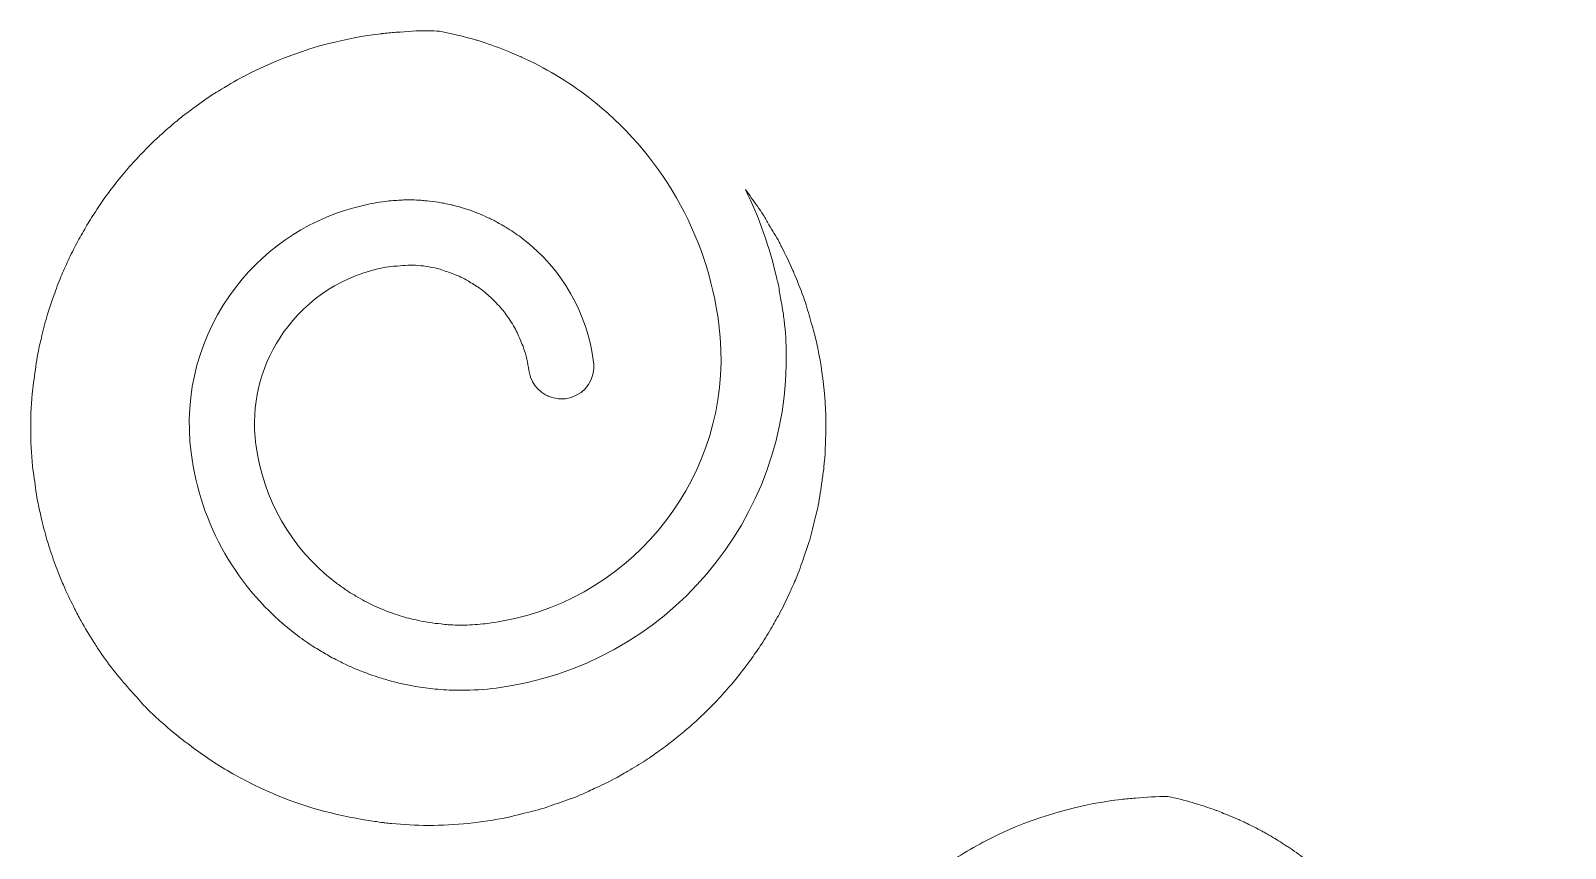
# Model space of a CAD drawing. Header units: millimetres. Extents: x -416 to 1516, y -417 to 43.
# Drawn here: x 987.29 to 1010.82, y -35.12 to -22.57 of the extents above; entities that cross this region are included whole.
import ezdxf

# ---------------------------------------------------------------- set-up
doc = ezdxf.new("R2010")
doc.units = ezdxf.units.MM
doc.header["$MEASUREMENT"] = 0
doc.layers.add('Layer 2', color=7, linetype='Continuous')

msp = doc.modelspace()

# ---------------------------------------------------------------- linework, layer by layer
at = {"layer": 'Layer 2', "lineweight": 0}
for points, knots in [([(987.29, -28.666), (987.29, -28.463), (987.301, -28.263), (987.321, -28.065), (987.327, -27.998), (987.34, -27.933), (987.349, -27.867), (987.366, -27.738), (987.383, -27.608), (987.408, -27.481), (987.423, -27.402), (987.445, -27.326), (987.463, -27.248), (987.49, -27.137), (987.516, -27.026), (987.549, -26.918), (987.573, -26.834), (987.603, -26.754), (987.632, -26.672), (987.666, -26.573), (987.701, -26.474), (987.74, -26.377), (987.774, -26.293), (987.813, -26.21), (987.851, -26.128), (987.892, -26.039), (987.933, -25.95), (987.979, -25.863), (988.023, -25.778), (988.07, -25.696), (988.118, -25.613), (988.164, -25.534), (988.211, -25.455), (988.261, -25.378), (988.315, -25.294), (988.371, -25.212), (988.429, -25.131), (988.479, -25.061), (988.53, -24.992), (988.583, -24.925), (988.648, -24.842), (988.714, -24.761), (988.783, -24.681), (988.834, -24.622), (988.888, -24.564), (988.942, -24.507), (989.018, -24.426), (989.095, -24.345), (989.175, -24.268), (989.226, -24.22), (989.279, -24.174), (989.331, -24.127), (989.42, -24.047), (989.51, -23.968), (989.603, -23.894), (989.649, -23.858), (989.697, -23.824), (989.744, -23.789), (989.849, -23.71), (989.954, -23.633), (990.064, -23.561), (990.098, -23.539), (990.133, -23.519), (990.168, -23.498), (990.294, -23.419), (990.422, -23.341), (990.554, -23.272), (990.555, -23.271), (990.556, -23.271), (990.557, -23.27), (991.202, -22.931), (991.915, -22.704), (992.67, -22.615), (992.671, -22.615), (992.671, -22.615), (992.672, -22.614), (992.745, -22.606), (992.819, -22.6), (992.892, -22.594), (993.056, -22.581), (993.22, -22.569), (993.387, -22.569), (993.445, -22.569), (993.501, -22.576), (993.558, -22.577), (993.745, -22.611), (993.929, -22.657), (994.111, -22.71), (994.119, -22.712), (994.127, -22.715), (994.135, -22.717), (994.176, -22.73), (994.217, -22.744), (994.258, -22.757), (994.395, -22.802), (994.531, -22.852), (994.665, -22.908), (994.712, -22.928), (994.759, -22.947), (994.806, -22.968), (994.809, -22.969), (994.813, -22.972), (994.817, -22.973), (994.995, -23.055), (995.169, -23.145), (995.339, -23.247), (995.513, -23.351), (995.682, -23.465), (995.845, -23.591), (996.954, -24.448), (997.664, -25.685), (997.843, -27.076), (998.113, -29.177), (996.733, -31.118), (994.712, -31.59), (994.578, -31.621), (994.44, -31.646), (994.3, -31.664), (994.195, -31.678), (994.09, -31.686), (993.985, -31.689), (993.983, -31.689), (993.98, -31.689), (993.978, -31.689), (993.882, -31.692), (993.787, -31.69), (993.692, -31.684), (993.656, -31.682), (993.621, -31.677), (993.585, -31.673), (993.524, -31.667), (993.463, -31.661), (993.403, -31.652), (993.362, -31.645), (993.321, -31.637), (993.28, -31.629), (993.226, -31.618), (993.172, -31.607), (993.118, -31.593), (993.075, -31.583), (993.033, -31.571), (992.991, -31.558), (992.941, -31.543), (992.89, -31.527), (992.84, -31.509), (992.798, -31.494), (992.756, -31.479), (992.714, -31.462), (992.665, -31.442), (992.617, -31.421), (992.569, -31.399), (992.528, -31.38), (992.487, -31.361), (992.446, -31.34), (992.399, -31.316), (992.353, -31.289), (992.307, -31.262), (992.268, -31.239), (992.228, -31.218), (992.19, -31.194), (992.138, -31.161), (992.088, -31.124), (992.038, -31.088), (992.036, -31.086), (992.033, -31.084), (992.031, -31.082), (992.005, -31.064), (991.978, -31.047), (991.953, -31.027), (991.281, -30.508), (990.851, -29.759), (990.743, -28.916), (990.732, -28.835), (990.726, -28.755), (990.723, -28.674), (990.706, -28.111), (990.883, -27.563), (991.232, -27.111), (991.631, -26.595), (992.207, -26.264), (992.854, -26.181), (992.875, -26.179), (992.895, -26.182), (992.916, -26.18), (993.021, -26.169), (993.127, -26.163), (993.229, -26.171), (993.345, -26.18), (993.458, -26.201), (993.568, -26.23), (993.603, -26.24), (993.637, -26.254), (993.672, -26.266), (993.744, -26.29), (993.816, -26.316), (993.885, -26.349), (993.923, -26.367), (993.959, -26.389), (993.996, -26.41), (994.057, -26.445), (994.117, -26.481), (994.174, -26.522), (994.21, -26.548), (994.244, -26.576), (994.278, -26.605), (994.331, -26.649), (994.38, -26.695), (994.427, -26.745), (994.458, -26.777), (994.489, -26.81), (994.517, -26.844), (994.562, -26.898), (994.602, -26.955), (994.64, -27.014), (994.664, -27.05), (994.688, -27.086), (994.709, -27.124), (994.747, -27.191), (994.777, -27.262), (994.806, -27.334), (994.82, -27.369), (994.837, -27.403), (994.849, -27.439), (994.886, -27.55), (994.914, -27.664), (994.929, -27.784), (994.936, -27.84), (994.955, -27.891), (994.978, -27.939), (994.981, -27.945), (994.983, -27.951), (994.986, -27.957), (994.987, -27.958), (994.987, -27.958), (994.987, -27.958), (994.987, -27.958), (994.987, -27.959), (994.987, -27.959), (995.011, -28.002), (995.041, -28.04), (995.075, -28.073), (995.075, -28.073), (995.075, -28.073), (995.075, -28.073), (995.076, -28.074), (995.076, -28.075), (995.076, -28.075), (995.082, -28.081), (995.088, -28.086), (995.095, -28.092), (995.095, -28.093), (995.096, -28.093), (995.096, -28.093), (995.096, -28.093), (995.096, -28.093), (995.096, -28.093), (995.133, -28.125), (995.173, -28.152), (995.217, -28.173), (995.217, -28.173), (995.217, -28.173), (995.217, -28.173), (995.217, -28.173), (995.217, -28.173), (995.218, -28.173), (995.224, -28.176), (995.23, -28.178), (995.237, -28.181), (995.237, -28.181), (995.238, -28.181), (995.238, -28.181), (995.281, -28.198), (995.327, -28.209), (995.373, -28.215), (995.379, -28.215), (995.384, -28.218), (995.389, -28.219), (995.422, -28.221), (995.456, -28.221), (995.49, -28.216), (995.73, -28.186), (995.908, -27.99), (995.925, -27.758), (995.927, -27.725), (995.927, -27.691), (995.922, -27.657), (995.825, -26.9), (995.439, -26.227), (994.835, -25.761), (994.835, -25.761), (994.835, -25.761), (994.835, -25.761), (994.762, -25.704), (994.686, -25.653), (994.609, -25.604), (994.595, -25.595), (994.581, -25.588), (994.567, -25.579), (994.557, -25.573), (994.547, -25.569), (994.537, -25.563), (994.508, -25.546), (994.479, -25.53), (994.449, -25.514), (994.426, -25.501), (994.402, -25.486), (994.378, -25.474), (994.355, -25.462), (994.331, -25.451), (994.307, -25.44), (994.258, -25.417), (994.208, -25.395), (994.158, -25.375), (994.146, -25.37), (994.135, -25.365), (994.123, -25.36), (994.1, -25.351), (994.077, -25.343), (994.054, -25.334), (993.999, -25.315), (993.943, -25.297), (993.887, -25.28), (993.857, -25.272), (993.828, -25.263), (993.797, -25.255), (993.787, -25.253), (993.777, -25.251), (993.767, -25.249), (993.758, -25.247), (993.749, -25.245), (993.74, -25.243), (993.703, -25.234), (993.665, -25.225), (993.628, -25.218), (993.598, -25.212), (993.568, -25.206), (993.538, -25.201), (993.482, -25.193), (993.426, -25.187), (993.369, -25.182), (993.368, -25.181), (993.366, -25.181), (993.365, -25.181), (993.364, -25.181), (993.363, -25.181), (993.362, -25.181), (993.359, -25.18), (993.356, -25.18), (993.354, -25.18), (993.327, -25.177), (993.301, -25.174), (993.274, -25.172), (993.187, -25.166), (993.099, -25.164), (993.01, -25.167), (993.01, -25.167), (993.01, -25.167), (993.01, -25.167), (993.01, -25.167), (993.01, -25.167), (993.009, -25.167), (992.995, -25.167), (992.98, -25.17), (992.966, -25.17), (992.886, -25.174), (992.806, -25.179), (992.726, -25.189), (992.612, -25.204), (992.499, -25.224), (992.389, -25.25), (991.614, -25.427), (990.931, -25.863), (990.439, -26.5), (989.877, -27.228), (989.632, -28.132), (989.75, -29.044), (989.892, -30.151), (990.457, -31.137), (991.34, -31.819), (991.344, -31.821), (991.348, -31.824), (991.351, -31.826), (991.435, -31.89), (991.52, -31.951), (991.607, -32.008), (991.638, -32.028), (991.67, -32.046), (991.702, -32.066), (991.763, -32.104), (991.824, -32.141), (991.886, -32.175), (991.924, -32.196), (991.962, -32.215), (992, -32.234), (992.058, -32.264), (992.117, -32.293), (992.176, -32.32), (992.217, -32.338), (992.257, -32.355), (992.298, -32.372), (992.357, -32.397), (992.417, -32.42), (992.477, -32.442), (992.518, -32.457), (992.559, -32.471), (992.601, -32.485), (992.663, -32.505), (992.726, -32.523), (992.789, -32.541), (992.829, -32.552), (992.87, -32.564), (992.911, -32.573), (992.98, -32.59), (993.049, -32.604), (993.119, -32.617), (993.154, -32.624), (993.189, -32.632), (993.225, -32.637), (993.327, -32.654), (993.429, -32.667), (993.533, -32.675), (993.65, -32.685), (993.768, -32.691), (993.886, -32.691), (993.886, -32.691), (993.886, -32.691), (993.886, -32.691), (993.886, -32.691), (993.886, -32.691), (993.886, -32.691), (993.886, -32.691), (993.886, -32.691), (993.886, -32.691), (993.886, -32.691), (993.887, -32.691), (993.887, -32.691), (993.887, -32.691), (993.887, -32.691), (993.887, -32.691), (993.887, -32.691), (993.887, -32.691), (993.887, -32.691), (994.067, -32.691), (994.248, -32.679), (994.429, -32.656), (997.043, -32.32), (998.944, -30.048), (998.876, -27.468), (998.872, -27.296), (998.858, -27.123), (998.836, -26.948), (998.824, -26.854), (998.804, -26.762), (998.788, -26.668), (998.774, -26.592), (998.765, -26.515), (998.749, -26.44), (998.743, -26.415), (998.735, -26.39), (998.729, -26.365), (998.621, -25.891), (998.46, -25.435), (998.25, -25.005), (998.281, -25.046), (998.309, -25.089), (998.338, -25.132), (998.401, -25.219), (998.465, -25.306), (998.523, -25.397), (998.555, -25.446), (998.583, -25.497), (998.611, -25.547), (998.664, -25.635), (998.719, -25.722), (998.768, -25.813), (998.78, -25.837), (998.791, -25.862), (998.803, -25.887), (998.865, -26.006), (998.925, -26.125), (998.979, -26.249), (998.989, -26.272), (998.997, -26.296), (999.006, -26.32), (999.06, -26.445), (999.111, -26.572), (999.156, -26.702), (999.19, -26.803), (999.219, -26.907), (999.248, -27.011), (999.264, -27.065), (999.282, -27.117), (999.296, -27.171), (999.418, -27.649), (999.484, -28.15), (999.484, -28.666), (999.484, -28.675), (999.482, -28.684), (999.482, -28.693), (999.482, -28.887), (999.472, -29.08), (999.453, -29.269), (999.446, -29.339), (999.433, -29.407), (999.424, -29.476), (999.407, -29.603), (999.39, -29.731), (999.365, -29.856), (999.35, -29.935), (999.328, -30.012), (999.309, -30.09), (999.282, -30.202), (999.256, -30.315), (999.223, -30.424), (999.199, -30.505), (999.169, -30.583), (999.142, -30.662), (999.106, -30.765), (999.07, -30.869), (999.029, -30.97), (998.996, -31.049), (998.959, -31.126), (998.924, -31.204), (998.879, -31.3), (998.835, -31.397), (998.785, -31.49), (998.745, -31.567), (998.702, -31.641), (998.659, -31.715), (998.606, -31.806), (998.553, -31.896), (998.496, -31.983), (998.448, -32.056), (998.399, -32.126), (998.348, -32.197), (998.288, -32.281), (998.227, -32.364), (998.163, -32.445), (998.109, -32.513), (998.053, -32.579), (997.997, -32.645), (997.929, -32.723), (997.86, -32.799), (997.789, -32.873), (997.729, -32.936), (997.668, -32.998), (997.606, -33.058), (997.531, -33.129), (997.455, -33.198), (997.376, -33.266), (997.311, -33.322), (997.246, -33.378), (997.179, -33.432), (997.097, -33.497), (997.013, -33.559), (996.928, -33.62), (996.859, -33.67), (996.79, -33.72), (996.718, -33.766), (996.63, -33.825), (996.538, -33.878), (996.446, -33.932), (996.373, -33.974), (996.301, -34.018), (996.227, -34.057), (996.13, -34.108), (996.031, -34.154), (995.931, -34.2), (995.857, -34.234), (995.783, -34.271), (995.708, -34.302), (995.601, -34.346), (995.491, -34.383), (995.382, -34.421), (995.309, -34.447), (995.237, -34.475), (995.163, -34.498), (995.04, -34.536), (994.913, -34.565), (994.787, -34.595), (994.723, -34.61), (994.66, -34.629), (994.596, -34.642), (994.205, -34.721), (993.801, -34.764), (993.387, -34.764), (993.196, -34.764), (993.008, -34.752), (992.822, -34.735), (992.79, -34.732), (992.758, -34.73), (992.726, -34.726), (992.717, -34.725), (992.708, -34.723), (992.698, -34.722), (992.654, -34.717), (992.611, -34.707), (992.567, -34.702), (992.046, -34.631), (991.545, -34.499), (991.074, -34.305), (991.022, -34.283), (990.97, -34.26), (990.919, -34.237), (990.802, -34.185), (990.686, -34.129), (990.573, -34.07), (990.526, -34.045), (990.478, -34.021), (990.431, -33.995), (990.209, -33.871), (989.998, -33.731), (989.794, -33.582), (989.672, -33.492), (989.553, -33.399), (989.436, -33.302), (989.314, -33.197), (989.194, -33.091), (989.081, -32.978), (989.08, -32.977), (989.079, -32.976), (989.078, -32.976), (989.002, -32.9), (988.934, -32.818), (988.863, -32.739), (988.855, -32.73), (988.847, -32.722), (988.839, -32.713), (988.665, -32.518), (988.5, -32.315), (988.353, -32.099), (988.319, -32.051), (988.29, -32), (988.259, -31.951), (988.19, -31.845), (988.123, -31.737), (988.062, -31.627), (988.027, -31.565), (987.996, -31.502), (987.964, -31.439), (987.911, -31.336), (987.86, -31.232), (987.813, -31.126), (987.783, -31.058), (987.754, -30.988), (987.726, -30.918), (987.684, -30.813), (987.645, -30.706), (987.609, -30.598), (987.585, -30.526), (987.561, -30.454), (987.54, -30.381), (987.507, -30.269), (987.479, -30.155), (987.452, -30.04), (987.435, -29.969), (987.418, -29.898), (987.404, -29.826), (987.379, -29.699), (987.361, -29.57), (987.345, -29.441), (987.337, -29.378), (987.326, -29.317), (987.32, -29.253), (987.301, -29.06), (987.29, -28.864), (987.29, -28.666), (987.29, -28.666), (987.29, -28.666), (987.29, -28.666)], [0, 0, 0, 0, 1, 1, 1, 2, 2, 2, 3, 3, 3, 4, 4, 4, 5, 5, 5, 6, 6, 6, 7, 7, 7, 8, 8, 8, 9, 9, 9, 10, 10, 10, 11, 11, 11, 12, 12, 12, 13, 13, 13, 14, 14, 14, 15, 15, 15, 16, 16, 16, 17, 17, 17, 18, 18, 18, 19, 19, 19, 20, 20, 20, 21, 21, 21, 22, 22, 22, 23, 23, 23, 24, 24, 24, 25, 25, 25, 26, 26, 26, 27, 27, 27, 28, 28, 28, 29, 29, 29, 30, 30, 30, 31, 31, 31, 32, 32, 32, 33, 33, 33, 34, 34, 34, 35, 35, 35, 36, 36, 36, 37, 37, 37, 38, 38, 38, 39, 39, 39, 40, 40, 40, 41, 41, 41, 42, 42, 42, 43, 43, 43, 44, 44, 44, 45, 45, 45, 46, 46, 46, 47, 47, 47, 48, 48, 48, 49, 49, 49, 50, 50, 50, 51, 51, 51, 52, 52, 52, 53, 53, 53, 54, 54, 54, 55, 55, 55, 56, 56, 56, 57, 57, 57, 58, 58, 58, 59, 59, 59, 60, 60, 60, 61, 61, 61, 62, 62, 62, 63, 63, 63, 64, 64, 64, 65, 65, 65, 66, 66, 66, 67, 67, 67, 68, 68, 68, 69, 69, 69, 70, 70, 70, 71, 71, 71, 72, 72, 72, 73, 73, 73, 74, 74, 74, 75, 75, 75, 76, 76, 76, 77, 77, 77, 78, 78, 78, 79, 79, 79, 80, 80, 80, 81, 81, 81, 82, 82, 82, 83, 83, 83, 84, 84, 84, 85, 85, 85, 86, 86, 86, 87, 87, 87, 88, 88, 88, 89, 89, 89, 90, 90, 90, 91, 91, 91, 92, 92, 92, 93, 93, 93, 94, 94, 94, 95, 95, 95, 96, 96, 96, 97, 97, 97, 98, 98, 98, 99, 99, 99, 100, 100, 100, 101, 101, 101, 102, 102, 102, 103, 103, 103, 104, 104, 104, 105, 105, 105, 106, 106, 106, 107, 107, 107, 108, 108, 108, 109, 109, 109, 110, 110, 110, 111, 111, 111, 112, 112, 112, 113, 113, 113, 114, 114, 114, 115, 115, 115, 116, 116, 116, 117, 117, 117, 118, 118, 118, 119, 119, 119, 120, 120, 120, 121, 121, 121, 122, 122, 122, 123, 123, 123, 124, 124, 124, 125, 125, 125, 126, 126, 126, 127, 127, 127, 128, 128, 128, 129, 129, 129, 130, 130, 130, 131, 131, 131, 132, 132, 132, 133, 133, 133, 134, 134, 134, 135, 135, 135, 136, 136, 136, 137, 137, 137, 138, 138, 138, 139, 139, 139, 140, 140, 140, 141, 141, 141, 142, 142, 142, 143, 143, 143, 144, 144, 144, 145, 145, 145, 146, 146, 146, 147, 147, 147, 148, 148, 148, 149, 149, 149, 150, 150, 150, 151, 151, 151, 152, 152, 152, 153, 153, 153, 154, 154, 154, 155, 155, 155, 156, 156, 156, 157, 157, 157, 158, 158, 158, 159, 159, 159, 160, 160, 160, 161, 161, 161, 162, 162, 162, 163, 163, 163, 164, 164, 164, 165, 165, 165, 166, 166, 166, 167, 167, 167, 168, 168, 168, 169, 169, 169, 170, 170, 170, 171, 171, 171, 172, 172, 172, 173, 173, 173, 174, 174, 174, 175, 175, 175, 176, 176, 176, 177, 177, 177, 178, 178, 178, 179, 179, 179, 180, 180, 180, 181, 181, 181, 182, 182, 182, 183, 183, 183, 184, 184, 184, 185, 185, 185, 186, 186, 186, 187, 187, 187, 188, 188, 188, 189, 189, 189, 190, 190, 190, 191, 191, 191, 192, 192, 192, 193, 193, 193, 194, 194, 194, 195, 195, 195, 196, 196, 196, 197, 197, 197, 198, 198, 198, 199, 199, 199, 200, 200, 200, 201, 201, 201, 202, 202, 202, 203, 203, 203, 204, 204, 204, 205, 205, 205, 206, 206, 206, 207, 207, 207, 208, 208, 208, 209, 209, 209, 210, 210, 210, 211, 211, 211, 212, 212, 212, 213, 213, 213, 214, 214, 214, 215, 215, 215, 216, 216, 216, 217, 217, 217, 218, 218, 218, 219, 219, 219, 220, 220, 220, 221, 221, 221, 222, 222, 222, 223, 223, 223, 223]), ([(999.767, -36.882), (999.817, -36.812), (999.869, -36.744), (999.921, -36.676), (999.986, -36.593), (1000.052, -36.512), (1000.121, -36.433), (1000.172, -36.373), (1000.226, -36.316), (1000.28, -36.258), (1000.356, -36.177), (1000.433, -36.097), (1000.513, -36.02), (1000.564, -35.971), (1000.617, -35.925), (1000.669, -35.878), (1000.758, -35.799), (1000.848, -35.72), (1000.941, -35.645), (1000.987, -35.609), (1001.035, -35.575), (1001.082, -35.54), (1001.187, -35.462), (1001.292, -35.384), (1001.402, -35.312), (1001.436, -35.29), (1001.471, -35.271), (1001.506, -35.249), (1001.632, -35.17), (1001.76, -35.093), (1001.892, -35.023), (1001.893, -35.023), (1001.894, -35.023), (1001.894, -35.022), (1002.54, -34.682), (1003.254, -34.455), (1004.009, -34.366), (1004.01, -34.366), (1004.01, -34.366), (1004.01, -34.366), (1004.083, -34.357), (1004.157, -34.352), (1004.23, -34.345), (1004.394, -34.332), (1004.558, -34.32), (1004.725, -34.32), (1004.726, -34.32), (1004.727, -34.32), (1004.729, -34.32), (1004.856, -34.347), (1004.981, -34.379), (1005.105, -34.414), (1005.113, -34.416), (1005.119, -34.419), (1005.127, -34.421), (1005.151, -34.428), (1005.175, -34.436), (1005.199, -34.444), (1005.29, -34.472), (1005.381, -34.502), (1005.47, -34.534), (1005.473, -34.535), (1005.475, -34.536), (1005.478, -34.537), (1005.513, -34.551), (1005.548, -34.565), (1005.583, -34.579), (1005.665, -34.611), (1005.746, -34.645), (1005.825, -34.681), (1005.83, -34.683), (1005.835, -34.685), (1005.84, -34.687), (1005.874, -34.703), (1005.907, -34.719), (1005.941, -34.735), (1006.018, -34.773), (1006.095, -34.812), (1006.171, -34.853), (1006.191, -34.865), (1006.212, -34.876), (1006.233, -34.888), (1006.249, -34.897), (1006.265, -34.905), (1006.28, -34.914), (1006.358, -34.959), (1006.434, -35.006), (1006.509, -35.055), (1006.521, -35.062), (1006.532, -35.07), (1006.544, -35.077), (1006.563, -35.089), (1006.583, -35.102), (1006.602, -35.114), (1006.688, -35.173), (1006.772, -35.234), (1006.854, -35.297), (1006.855, -35.297), (1006.856, -35.298), (1006.857, -35.299), (1006.874, -35.311), (1006.891, -35.323), (1006.908, -35.336), (1006.966, -35.382), (1007.021, -35.431), (1007.077, -35.479), (1007.157, -35.547), (1007.235, -35.618), (1007.31, -35.691), (1007.368, -35.746), (1007.426, -35.801), (1007.482, -35.859), (1007.493, -35.872), (1007.505, -35.885), (1007.516, -35.898), (1007.59, -35.977), (1007.662, -36.059), (1007.732, -36.144), (1007.752, -36.169), (1007.773, -36.196), (1007.793, -36.222), (1007.797, -36.227), (1007.801, -36.233), (1007.806, -36.239), (1007.86, -36.309), (1007.914, -36.379), (1007.965, -36.452), (1007.977, -36.469), (1007.988, -36.486), (1007.999, -36.502), (1008.008, -36.514), (1008.016, -36.527), (1008.024, -36.539), (1008.077, -36.617), (1008.128, -36.698), (1008.177, -36.779), (1008.192, -36.804), (1008.207, -36.83), (1008.221, -36.855), (1008.224, -36.86), (1008.227, -36.865), (1008.23, -36.87), (1008.279, -36.956), (1008.324, -37.043), (1008.368, -37.131), (1008.383, -37.159), (1008.397, -37.187), (1008.41, -37.215), (1008.459, -37.319), (1008.505, -37.425), (1008.548, -37.532), (1008.554, -37.547), (1008.56, -37.561), (1008.565, -37.575), (1008.567, -37.579), (1008.568, -37.582), (1008.569, -37.585), (1008.574, -37.599), (1008.578, -37.613), (1008.583, -37.627), (1008.639, -37.778), (1008.687, -37.934), (1008.73, -38.092), (1008.744, -38.144), (1008.757, -38.196), (1008.77, -38.248), (1008.773, -38.264), (1008.775, -38.28), (1008.779, -38.296), (1008.812, -38.44), (1008.841, -38.585), (1008.862, -38.733), (1008.865, -38.751), (1008.868, -38.768), (1008.871, -38.785), (1009.01, -39.871), (1008.718, -40.946), (1008.049, -41.813), (1007.464, -42.571), (1006.651, -43.09), (1005.729, -43.302), (1005.597, -43.332), (1005.463, -43.356), (1005.328, -43.373), (1005.223, -43.387), (1005.118, -43.395), (1005.013, -43.398), (1004.891, -43.402), (1004.769, -43.396), (1004.649, -43.386), (1004.637, -43.385), (1004.626, -43.384), (1004.614, -43.383), (1004.589, -43.38), (1004.563, -43.377), (1004.538, -43.374), (1004.446, -43.363), (1004.355, -43.348), (1004.265, -43.329), (1004.226, -43.321), (1004.186, -43.313), (1004.148, -43.303), (1004.099, -43.291), (1004.051, -43.277), (1004.003, -43.262), (1003.958, -43.249), (1003.913, -43.234), (1003.868, -43.218), (1003.826, -43.203), (1003.783, -43.188), (1003.741, -43.171), (1003.706, -43.157), (1003.671, -43.141), (1003.636, -43.125), (1003.547, -43.085), (1003.461, -43.042), (1003.376, -42.994), (1003.362, -42.986), (1003.348, -42.979), (1003.334, -42.971), (1003.318, -42.962), (1003.302, -42.952), (1003.286, -42.943), (1003.181, -42.879), (1003.079, -42.812), (1002.98, -42.736), (1002.308, -42.217), (1001.878, -41.468), (1001.77, -40.625), (1001.759, -40.542), (1001.753, -40.459), (1001.751, -40.376), (1001.718, -39.14), (1002.629, -38.051), (1003.882, -37.89), (1003.909, -37.887), (1003.934, -37.89), (1003.961, -37.888), (1004.06, -37.88), (1004.16, -37.873), (1004.257, -37.88), (1004.372, -37.889), (1004.485, -37.91), (1004.595, -37.939), (1004.63, -37.949), (1004.664, -37.964), (1004.699, -37.975), (1004.771, -38), (1004.843, -38.025), (1004.912, -38.058), (1004.923, -38.063), (1004.933, -38.07), (1004.943, -38.075), (1004.97, -38.09), (1004.997, -38.105), (1005.025, -38.12), (1005.085, -38.154), (1005.144, -38.19), (1005.2, -38.231), (1005.237, -38.257), (1005.272, -38.286), (1005.306, -38.315), (1005.358, -38.358), (1005.407, -38.405), (1005.454, -38.454), (1005.477, -38.477), (1005.499, -38.502), (1005.52, -38.526), (1005.528, -38.536), (1005.537, -38.544), (1005.544, -38.553), (1005.589, -38.607), (1005.629, -38.664), (1005.667, -38.723), (1005.691, -38.759), (1005.716, -38.795), (1005.737, -38.833), (1005.775, -38.901), (1005.805, -38.973), (1005.834, -39.046), (1005.849, -39.08), (1005.865, -39.113), (1005.877, -39.148), (1005.913, -39.259), (1005.941, -39.374), (1005.957, -39.493), (1005.959, -39.509), (1005.967, -39.521), (1005.97, -39.536), (1005.979, -39.573), (1005.988, -39.611), (1006.004, -39.644), (1006.004, -39.645), (1006.004, -39.645), (1006.005, -39.645), (1006.005, -39.646), (1006.005, -39.647), (1006.005, -39.648), (1006.008, -39.654), (1006.011, -39.66), (1006.014, -39.666), (1006.016, -39.67), (1006.019, -39.672), (1006.021, -39.676), (1006.044, -39.715), (1006.071, -39.751), (1006.102, -39.783), (1006.103, -39.783), (1006.103, -39.783), (1006.103, -39.783), (1006.103, -39.784), (1006.103, -39.784), (1006.104, -39.784), (1006.11, -39.79), (1006.116, -39.796), (1006.122, -39.802), (1006.123, -39.802), (1006.123, -39.802), (1006.124, -39.803), (1006.124, -39.803), (1006.124, -39.803), (1006.124, -39.803), (1006.151, -39.826), (1006.182, -39.844), (1006.213, -39.862), (1006.224, -39.868), (1006.233, -39.877), (1006.245, -39.883), (1006.251, -39.886), (1006.258, -39.888), (1006.264, -39.89), (1006.265, -39.891), (1006.266, -39.891), (1006.267, -39.891), (1006.31, -39.908), (1006.355, -39.919), (1006.401, -39.924), (1006.406, -39.925), (1006.411, -39.928), (1006.417, -39.928), (1006.45, -39.931), (1006.484, -39.93), (1006.518, -39.926), (1006.757, -39.895), (1006.935, -39.699), (1006.953, -39.467), (1006.955, -39.434), (1006.954, -39.4), (1006.95, -39.366), (1006.853, -38.61), (1006.467, -37.937), (1005.863, -37.47), (1005.79, -37.414), (1005.715, -37.362), (1005.638, -37.314), (1005.637, -37.314), (1005.637, -37.314), (1005.637, -37.313), (1005.623, -37.305), (1005.608, -37.297), (1005.594, -37.288), (1005.593, -37.288), (1005.592, -37.287), (1005.591, -37.287), (1005.531, -37.251), (1005.471, -37.216), (1005.409, -37.184), (1005.408, -37.184), (1005.407, -37.183), (1005.406, -37.183), (1005.382, -37.171), (1005.358, -37.16), (1005.334, -37.149), (1005.333, -37.149), (1005.333, -37.148), (1005.332, -37.148), (1005.279, -37.123), (1005.225, -37.099), (1005.171, -37.077), (1005.169, -37.077), (1005.167, -37.076), (1005.165, -37.075), (1005.137, -37.064), (1005.109, -37.054), (1005.081, -37.043), (1005.08, -37.043), (1005.079, -37.043), (1005.078, -37.042), (1005.027, -37.024), (1004.976, -37.008), (1004.925, -36.993), (1004.921, -36.992), (1004.918, -36.991), (1004.915, -36.99), (1004.885, -36.981), (1004.855, -36.972), (1004.825, -36.965), (1004.824, -36.964), (1004.823, -36.964), (1004.822, -36.964), (1004.772, -36.951), (1004.722, -36.941), (1004.672, -36.931), (1004.666, -36.93), (1004.661, -36.929), (1004.655, -36.927), (1004.625, -36.922), (1004.595, -36.915), (1004.565, -36.911), (1004.564, -36.91), (1004.563, -36.91), (1004.563, -36.91), (1004.512, -36.902), (1004.461, -36.897), (1004.409, -36.892), (1004.4, -36.891), (1004.391, -36.89), (1004.382, -36.889), (1004.355, -36.887), (1004.329, -36.883), (1004.302, -36.881), (1004.301, -36.881), (1004.301, -36.881), (1004.301, -36.881), (1004.219, -36.876), (1004.136, -36.874), (1004.053, -36.876), (1004.047, -36.876), (1004.042, -36.876), (1004.037, -36.876), (1004.037, -36.876), (1004.037, -36.876), (1004.037, -36.876), (1004.023, -36.877), (1004.008, -36.879), (1003.994, -36.88), (1003.914, -36.883), (1003.834, -36.888), (1003.753, -36.898), (1003.636, -36.914), (1003.52, -36.935), (1003.407, -36.961), (1001.71, -37.357), (1000.55, -38.987), (1000.777, -40.753), (1000.919, -41.86), (1001.484, -42.846), (1002.368, -43.528), (1002.371, -43.531), (1002.375, -43.533), (1002.379, -43.536), (1002.462, -43.6), (1002.548, -43.66), (1002.635, -43.717), (1002.666, -43.738), (1002.699, -43.756), (1002.73, -43.776), (1002.791, -43.813), (1002.852, -43.85), (1002.914, -43.884), (1002.951, -43.905), (1002.99, -43.924), (1003.027, -43.943), (1003.086, -43.973), (1003.144, -44.002), (1003.204, -44.029), (1003.244, -44.047), (1003.285, -44.065), (1003.326, -44.082), (1003.385, -44.106), (1003.444, -44.129), (1003.504, -44.151), (1003.545, -44.166), (1003.587, -44.181), (1003.629, -44.194), (1003.691, -44.214), (1003.753, -44.232), (1003.816, -44.25), (1003.856, -44.261), (1003.897, -44.273), (1003.938, -44.282), (1004.007, -44.299), (1004.076, -44.313), (1004.145, -44.326), (1004.181, -44.332), (1004.217, -44.341), (1004.253, -44.346), (1004.354, -44.363), (1004.457, -44.376), (1004.56, -44.384), (1004.677, -44.394), (1004.795, -44.4), (1004.914, -44.4), (1004.914, -44.4), (1004.914, -44.4), (1004.914, -44.4), (1004.914, -44.4), (1004.914, -44.4), (1004.914, -44.4), (1004.914, -44.4), (1004.914, -44.4), (1004.914, -44.4), (1004.914, -44.4), (1004.914, -44.4), (1004.914, -44.4), (1004.914, -44.4), (1004.914, -44.4), (1004.914, -44.4), (1004.914, -44.4), (1004.915, -44.4), (1004.915, -44.4), (1005.094, -44.4), (1005.275, -44.388), (1005.456, -44.365), (1006.807, -44.191), (1008.01, -43.502), (1008.842, -42.424), (1009.57, -41.481), (1009.939, -40.339), (1009.904, -39.163), (1009.898, -38.995), (1009.885, -38.826), (1009.864, -38.657), (1009.86, -38.633), (1009.855, -38.609), (1009.852, -38.584), (1009.729, -37.71), (1009.428, -36.902), (1008.991, -36.193), (1008.927, -36.089), (1008.86, -35.987), (1008.79, -35.887), (1008.833, -35.925), (1008.871, -35.968), (1008.912, -36.008), (1008.941, -36.036), (1008.968, -36.065), (1008.997, -36.093), (1009.077, -36.171), (1009.159, -36.245), (1009.234, -36.328), (1009.27, -36.368), (1009.303, -36.411), (1009.337, -36.453), (1009.438, -36.57), (1009.54, -36.688), (1009.632, -36.812), (1009.658, -36.848), (1009.681, -36.886), (1009.705, -36.923), (1009.801, -37.058), (1009.895, -37.194), (1009.979, -37.336), (1010.015, -37.397), (1010.045, -37.461), (1010.078, -37.524), (1010.144, -37.647), (1010.213, -37.768), (1010.272, -37.895), (1010.625, -38.664), (1010.822, -39.518), (1010.822, -40.418), (1010.822, -40.427), (1010.821, -40.435), (1010.821, -40.445), (1010.82, -40.639), (1010.81, -40.831), (1010.791, -41.021), (1010.785, -41.09), (1010.771, -41.158), (1010.762, -41.227), (1010.745, -41.355), (1010.728, -41.483), (1010.704, -41.608), (1010.688, -41.687), (1010.666, -41.763), (1010.647, -41.841), (1010.62, -41.953), (1010.594, -42.066), (1010.561, -42.176), (1010.537, -42.256), (1010.507, -42.334), (1010.48, -42.413), (1010.444, -42.517), (1010.408, -42.62), (1010.367, -42.721), (1010.334, -42.8), (1010.297, -42.877), (1010.262, -42.955), (1010.217, -43.052), (1010.173, -43.148), (1010.123, -43.242), (1010.083, -43.318), (1010.04, -43.392), (1009.997, -43.467), (1009.944, -43.557), (1009.891, -43.647), (1009.834, -43.734), (1009.787, -43.807), (1009.737, -43.878), (1009.687, -43.948), (1009.627, -44.032), (1009.565, -44.115), (1009.501, -44.196), (1009.447, -44.264), (1009.392, -44.331), (1009.335, -44.396), (1009.267, -44.474), (1009.198, -44.55), (1009.127, -44.625), (1009.067, -44.687), (1009.006, -44.749), (1008.944, -44.809), (1008.87, -44.881), (1008.793, -44.95), (1008.715, -45.017), (1008.65, -45.074), (1008.584, -45.13), (1008.517, -45.184), (1008.436, -45.249), (1008.351, -45.31), (1008.266, -45.371), (1008.197, -45.421), (1008.128, -45.471), (1008.056, -45.518), (1007.968, -45.576), (1007.876, -45.63), (1007.784, -45.683), (1007.712, -45.726), (1007.64, -45.769), (1007.565, -45.809), (1007.468, -45.86), (1007.369, -45.905), (1007.269, -45.951), (1007.195, -45.986), (1007.122, -46.022), (1007.046, -46.053), (1006.939, -46.097), (1006.829, -46.135), (1006.72, -46.173), (1006.647, -46.198), (1006.575, -46.227), (1006.501, -46.249), (1006.378, -46.287), (1006.251, -46.317), (1006.125, -46.346), (1006.061, -46.361), (1005.999, -46.381), (1005.934, -46.394), (1005.543, -46.473), (1005.139, -46.515), (1004.725, -46.515), (1004.534, -46.515), (1004.346, -46.504), (1004.16, -46.486), (1004.128, -46.483), (1004.096, -46.481), (1004.064, -46.478), (1004.055, -46.476), (1004.046, -46.474), (1004.036, -46.473), (1003.992, -46.468), (1003.949, -46.459), (1003.905, -46.453), (1003.384, -46.383), (1002.884, -46.25), (1002.413, -46.057), (1002.36, -46.035), (1002.307, -46.01), (1002.254, -45.987), (1002.139, -45.935), (1002.024, -45.88), (1001.912, -45.822), (1001.864, -45.797), (1001.816, -45.772), (1001.768, -45.746), (1001.428, -45.556), (1001.108, -45.336), (1000.812, -45.087), (1000.766, -45.046), (1000.722, -45.004), (1000.676, -44.963), (1000.654, -44.944), (1000.634, -44.924), (1000.612, -44.905), (1000.157, -44.488), (999.765, -44.004), (999.453, -43.467), (998.932, -42.568), (998.628, -41.529), (998.628, -40.418), (998.628, -40.215), (998.639, -40.014), (998.659, -39.816), (998.665, -39.749), (998.678, -39.684), (998.687, -39.618), (998.704, -39.489), (998.721, -39.359), (998.746, -39.233), (998.761, -39.154), (998.783, -39.076), (998.802, -38.998), (998.828, -38.888), (998.854, -38.777), (998.886, -38.669), (998.911, -38.586), (998.941, -38.505), (998.97, -38.424), (999.004, -38.324), (999.039, -38.225), (999.078, -38.128), (999.112, -38.044), (999.151, -37.962), (999.188, -37.88), (999.23, -37.79), (999.271, -37.701), (999.317, -37.614), (999.361, -37.53), (999.408, -37.447), (999.455, -37.365), (999.502, -37.286), (999.549, -37.206), (999.599, -37.129), (999.653, -37.045), (999.709, -36.963), (999.767, -36.882)], [0, 0, 0, 0, 1, 1, 1, 2, 2, 2, 3, 3, 3, 4, 4, 4, 5, 5, 5, 6, 6, 6, 7, 7, 7, 8, 8, 8, 9, 9, 9, 10, 10, 10, 11, 11, 11, 12, 12, 12, 13, 13, 13, 14, 14, 14, 15, 15, 15, 16, 16, 16, 17, 17, 17, 18, 18, 18, 19, 19, 19, 20, 20, 20, 21, 21, 21, 22, 22, 22, 23, 23, 23, 24, 24, 24, 25, 25, 25, 26, 26, 26, 27, 27, 27, 28, 28, 28, 29, 29, 29, 30, 30, 30, 31, 31, 31, 32, 32, 32, 33, 33, 33, 34, 34, 34, 35, 35, 35, 36, 36, 36, 37, 37, 37, 38, 38, 38, 39, 39, 39, 40, 40, 40, 41, 41, 41, 42, 42, 42, 43, 43, 43, 44, 44, 44, 45, 45, 45, 46, 46, 46, 47, 47, 47, 48, 48, 48, 49, 49, 49, 50, 50, 50, 51, 51, 51, 52, 52, 52, 53, 53, 53, 54, 54, 54, 55, 55, 55, 56, 56, 56, 57, 57, 57, 58, 58, 58, 59, 59, 59, 60, 60, 60, 61, 61, 61, 62, 62, 62, 63, 63, 63, 64, 64, 64, 65, 65, 65, 66, 66, 66, 67, 67, 67, 68, 68, 68, 69, 69, 69, 70, 70, 70, 71, 71, 71, 72, 72, 72, 73, 73, 73, 74, 74, 74, 75, 75, 75, 76, 76, 76, 77, 77, 77, 78, 78, 78, 79, 79, 79, 80, 80, 80, 81, 81, 81, 82, 82, 82, 83, 83, 83, 84, 84, 84, 85, 85, 85, 86, 86, 86, 87, 87, 87, 88, 88, 88, 89, 89, 89, 90, 90, 90, 91, 91, 91, 92, 92, 92, 93, 93, 93, 94, 94, 94, 95, 95, 95, 96, 96, 96, 97, 97, 97, 98, 98, 98, 99, 99, 99, 100, 100, 100, 101, 101, 101, 102, 102, 102, 103, 103, 103, 104, 104, 104, 105, 105, 105, 106, 106, 106, 107, 107, 107, 108, 108, 108, 109, 109, 109, 110, 110, 110, 111, 111, 111, 112, 112, 112, 113, 113, 113, 114, 114, 114, 115, 115, 115, 116, 116, 116, 117, 117, 117, 118, 118, 118, 119, 119, 119, 120, 120, 120, 121, 121, 121, 122, 122, 122, 123, 123, 123, 124, 124, 124, 125, 125, 125, 126, 126, 126, 127, 127, 127, 128, 128, 128, 129, 129, 129, 130, 130, 130, 131, 131, 131, 132, 132, 132, 133, 133, 133, 134, 134, 134, 135, 135, 135, 136, 136, 136, 137, 137, 137, 138, 138, 138, 139, 139, 139, 140, 140, 140, 141, 141, 141, 142, 142, 142, 143, 143, 143, 144, 144, 144, 145, 145, 145, 146, 146, 146, 147, 147, 147, 148, 148, 148, 149, 149, 149, 150, 150, 150, 151, 151, 151, 152, 152, 152, 153, 153, 153, 154, 154, 154, 155, 155, 155, 156, 156, 156, 157, 157, 157, 158, 158, 158, 159, 159, 159, 160, 160, 160, 161, 161, 161, 162, 162, 162, 163, 163, 163, 164, 164, 164, 165, 165, 165, 166, 166, 166, 167, 167, 167, 168, 168, 168, 169, 169, 169, 170, 170, 170, 171, 171, 171, 172, 172, 172, 173, 173, 173, 174, 174, 174, 175, 175, 175, 176, 176, 176, 177, 177, 177, 178, 178, 178, 179, 179, 179, 180, 180, 180, 181, 181, 181, 182, 182, 182, 183, 183, 183, 184, 184, 184, 185, 185, 185, 186, 186, 186, 187, 187, 187, 188, 188, 188, 189, 189, 189, 190, 190, 190, 191, 191, 191, 192, 192, 192, 193, 193, 193, 194, 194, 194, 195, 195, 195, 196, 196, 196, 197, 197, 197, 198, 198, 198, 199, 199, 199, 200, 200, 200, 201, 201, 201, 202, 202, 202, 203, 203, 203, 204, 204, 204, 205, 205, 205, 206, 206, 206, 207, 207, 207, 208, 208, 208, 209, 209, 209, 210, 210, 210, 211, 211, 211, 212, 212, 212, 213, 213, 213, 214, 214, 214, 215, 215, 215, 216, 216, 216, 217, 217, 217, 218, 218, 218, 219, 219, 219, 220, 220, 220, 221, 221, 221, 222, 222, 222, 223, 223, 223, 224, 224, 224, 225, 225, 225, 226, 226, 226, 227, 227, 227, 228, 228, 228, 229, 229, 229, 230, 230, 230, 231, 231, 231, 232, 232, 232, 233, 233, 233, 234, 234, 234, 235, 235, 235, 236, 236, 236, 237, 237, 237, 238, 238, 238, 239, 239, 239, 240, 240, 240, 241, 241, 241, 242, 242, 242, 242])]:
    msp.add_open_spline(points, degree=3, knots=knots, dxfattribs=at)

doc.saveas('drawing.dxf')
